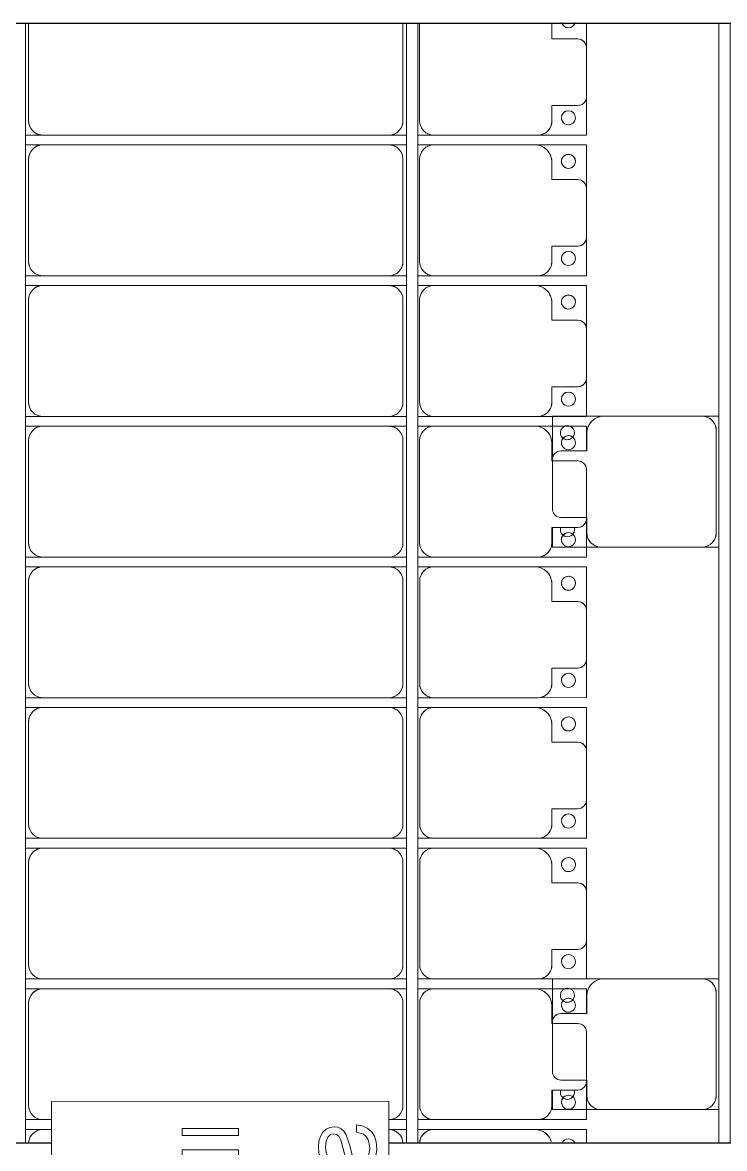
# Model space of a CAD drawing. Header units: millimetres. Extents: x -248177 to 167033, y 156986 to 268923.
# Drawn here: x -168828 to -166333, y 180380 to 184383 of the extents above; entities that cross this region are included whole.
import ezdxf

# ---------------------------------------------------------------- set-up
doc = ezdxf.new("R2010")
doc.units = ezdxf.units.MM
for name, color, linetype, lineweight in [('A-DETL-MBND', 5, 'Continuous', 9), ('A-GENM', 13, 'Continuous', 9), ('S-BEAM', 12, 'Continuous', 9)]:
    doc.layers.add(name, color=color, linetype=linetype, lineweight=lineweight)

# ---------------------------------------------------------------- blocks, each defined once
blk = doc.blocks.new('Dải phao đi lại kèm đỡ invester - DẢI PHAO ĐI LẠI-18009-BỐ TRÍ KHUNG KẾT CẤU BÈ PIN 02')
at = {"layer": 'A-DETL-MBND', "color": 8}
for p, q in [((49826.3, 1312.2), (49911.8, 1312.2)), ((49911.8, 1312.2), (49826.3, 1312.2)), ((49881.8, 1282.2), (49881.8, 1189.7)), ((50088.2, 1312.2), (49911.8, 1312.2)), ((50088.2, 1312.2), (50223.4, 1312.2)), ((50223.4, 1312.2), (50088.2, 1312.2)), ((50118.2, 1189.7), (50118.2, 1282.2)), ((50223.4, 1312.2), (50223.4, 1139.7)), ((50223.4, 1139.7), (50223.4, 1312.2)), ((50258.4, 1312.2), (50411.8, 1312.2)), ((50258.4, 1129.7), (50258.4, 1312.2)), ((50258.4, 1312.2), (50258.4, 1129.7)), ((50411.8, 1312.2), (50258.4, 1312.2)), ((50381.8, 1282.2), (50381.8, 1189.7)), ((50588.2, 1312.2), (50411.8, 1312.2)), ((50588.2, 1312.2), (50723.4, 1312.2)), ((50723.4, 1312.2), (50588.2, 1312.2)), ((50618.2, 1189.7), (50618.2, 1282.2)), ((50723.4, 1312.2), (50723.4, 1139.7)), ((50723.4, 1139.7), (50723.4, 1312.2)), ((50758.4, 1312.2), (50911.8, 1312.2)), ((50758.4, 1129.7), (50758.4, 1312.2)), ((50758.4, 1312.2), (50758.4, 1129.7)), ((50911.8, 1312.2), (50758.4, 1312.2)), ((50881.8, 1282.2), (50881.8, 1189.7)), ((51088.2, 1312.2), (50911.8, 1312.2)), ((51088.2, 1312.2), (51223.4, 1312.2)), ((51223.4, 1312.2), (51088.2, 1312.2)), ((51118.2, 1189.7), (51118.2, 1282.2)), ((51223.4, 1312.2), (51223.4, 1139.7)), ((51223.4, 1225), (51223.4, 1312.2)), ((51258.4, 1312.2), (51346.8, 1312.2)), ((51258.4, 1129.7), (51258.4, 1312.2)), ((51258.4, 1303), (51258.4, 1270.2)), ((51381.8, 1282.2), (51381.8, 1189.7)), ((51588.2, 1312.2), (51411.8, 1312.2)), ((51588.2, 1312.2), (51723.4, 1312.2)), ((51618.2, 1189.7), (51618.2, 1282.2)), ((51723.4, 1312.2), (51686.7, 1312.2)), ((51723.4, 1312.2), (51723.4, 1139.7)), ((51723.4, 1139.7), (51723.4, 1312.2)), ((51758.4, 1312.2), (51911.8, 1312.2)), ((51758.4, 1129.7), (51758.4, 1312.2)), ((51758.4, 1312.2), (51758.4, 1129.7)), ((51911.8, 1312.2), (51767.1, 1312.2)), ((51881.8, 1282.2), (51881.8, 1189.7)), ((52088.2, 1312.2), (51911.8, 1312.2)), ((52088.2, 1312.2), (52223.4, 1312.2)), ((52223.4, 1312.2), (52088.2, 1312.2)), ((52118.2, 1189.7), (52118.2, 1282.2)), ((52223.4, 1312.2), (52223.4, 1139.7)), ((52223.4, 1139.7), (52223.4, 1312.2)), ((52258.4, 1312.2), (52411.8, 1312.2)), ((52258.4, 1129.7), (52258.4, 1312.2)), ((52258.4, 1312.2), (52258.4, 1129.7)), ((52411.8, 1312.2), (52258.4, 1312.2)), ((52381.8, 1282.2), (52381.8, 1189.7)), ((52588.2, 1312.2), (52411.8, 1312.2)), ((52588.2, 1312.2), (52723.4, 1312.2)), ((52723.4, 1312.2), (52588.2, 1312.2)), ((52618.2, 1189.7), (52618.2, 1282.2)), ((52723.4, 1312.2), (52723.4, 1139.7)), ((52723.4, 1139.7), (52723.4, 1312.2)), ((52758.4, 1312.2), (52911.8, 1312.2)), ((52758.4, 1129.7), (52758.4, 1312.2)), ((52758.4, 1312.2), (52758.4, 1129.7)), ((52911.8, 1312.2), (52758.4, 1312.2)), ((52881.8, 1282.2), (52881.8, 1189.7)), ((53088.2, 1312.2), (52911.8, 1312.2)), ((53088.2, 1312.2), (53223.4, 1312.2)), ((53223.4, 1312.2), (53088.2, 1312.2)), ((53118.2, 1189.7), (53118.2, 1282.2)), ((53223.4, 1312.2), (53223.4, 1139.7)), ((53223.4, 1225), (53223.4, 1312.2)), ((53258.4, 1312.2), (53346.8, 1312.2)), ((53258.4, 1129.7), (53258.4, 1312.2)), ((53258.4, 1303), (53258.4, 1270.2)), ((53381.8, 1282.2), (53381.8, 1189.7)), ((53588.2, 1312.2), (53411.8, 1312.2)), ((53588.2, 1312.2), (53723.4, 1312.2)), ((53618.2, 1189.7), (53618.2, 1282.2)), ((53723.4, 1312.2), (53686.7, 1312.2)), ((53723.4, 1312.2), (53723.4, 1139.7)), ((53723.4, 1139.7), (53723.4, 1312.2)), ((53758.4, 1312.2), (53806.3, 1312.2)), ((53758.4, 1129.7), (53758.4, 1312.2)), ((53758.4, 1312.2), (53758.4, 1129.7)), ((53806.3, 1312.2), (53758.4, 1312.2)), ((51258.4, 1261.4), (51258.4, 1208.6)), ((53258.4, 1261.3), (53258.4, 1208.6)), ((49881.8, 1189.7), (49826.3, 1189.7)), ((50173.4, 1189.7), (50118.2, 1189.7)), ((50381.8, 1189.7), (50318.4, 1189.7)), ((50673.4, 1189.7), (50618.2, 1189.7)), ((50881.8, 1189.7), (50818.4, 1189.7)), ((51173.4, 1189.7), (51118.2, 1189.7)), ((51223.4, 1139.7), (51223.4, 1192.1)), ((51258.4, 1193.7), (51258.4, 1129.7)), ((51381.8, 1189.7), (51318.4, 1189.7)), ((51673.4, 1189.7), (51618.2, 1189.7)), ((51881.8, 1189.7), (51818.4, 1189.7)), ((52173.4, 1189.7), (52118.2, 1189.7)), ((52381.8, 1189.7), (52318.4, 1189.7)), ((52673.4, 1189.7), (52618.2, 1189.7)), ((52881.8, 1189.7), (52818.4, 1189.7)), ((53173.4, 1189.7), (53118.2, 1189.7)), ((53223.4, 1139.7), (53223.4, 1192.1)), ((53258.4, 1193.7), (53258.4, 1129.7)), ((53381.8, 1189.7), (53318.4, 1189.7)), ((53673.4, 1189.7), (53618.2, 1189.7)), ((50223.4, 769.7), (50223.4, 1139.7)), ((50258.4, 1129.7), (50258.4, 769.7)), ((50723.4, 769.7), (50723.4, 1139.7)), ((50758.4, 1129.7), (50758.4, 769.7)), ((51223.4, 769.7), (51223.4, 1139.7)), ((51258.4, 1129.7), (51258.4, 769.7)), ((51723.4, 769.7), (51723.4, 1139.7)), ((51758.4, 1129.7), (51758.4, 769.7)), ((52223.4, 769.7), (52223.4, 1139.7)), ((52258.4, 1129.7), (52258.4, 769.7)), ((52723.4, 769.7), (52723.4, 1139.7)), ((52758.4, 1129.7), (52758.4, 769.7)), ((53223.4, 769.7), (53223.4, 1139.7)), ((53258.4, 1129.7), (53258.4, 769.7)), ((53723.4, 769.7), (53723.4, 1139.7)), ((53758.4, 1129.7), (53758.4, 769.7)), ((50223.4, 769.7), (50223.4, 713.2)), ((50223.4, 769.7), (50223.4, 713.2)), ((50258.4, 713.2), (50258.4, 769.7)), ((50258.4, 713.2), (50258.4, 769.7)), ((50723.4, 769.7), (50723.4, 713.2)), ((50723.4, 769.7), (50723.4, 713.2)), ((50758.4, 713.2), (50758.4, 769.7)), ((50758.4, 713.2), (50758.4, 769.7)), ((51223.4, 769.7), (51223.4, 713.2)), ((51223.4, 769.7), (51223.4, 713.2)), ((51258.4, 713.2), (51258.4, 769.7)), ((51258.4, 713.2), (51258.4, 769.7)), ((51723.4, 769.7), (51723.4, 713.2)), ((51723.4, 769.7), (51723.4, 713.2)), ((51758.4, 713.2), (51758.4, 769.7)), ((51758.4, 713.2), (51758.4, 769.7)), ((52223.4, 769.7), (52223.4, 713.2)), ((52223.4, 769.7), (52223.4, 713.2)), ((52258.4, 713.2), (52258.4, 769.7)), ((52258.4, 713.2), (52258.4, 769.7)), ((52723.4, 769.7), (52723.4, 713.2)), ((52723.4, 769.7), (52723.4, 713.2)), ((52758.4, 713.2), (52758.4, 769.7)), ((52758.4, 713.2), (52758.4, 769.7)), ((53223.4, 769.7), (53223.4, 713.2)), ((53223.4, 769.7), (53223.4, 713.2)), ((53258.4, 713.2), (53258.4, 769.7)), ((53258.4, 713.2), (53258.4, 769.7)), ((53723.4, 769.7), (53723.4, 713.2)), ((53723.4, 769.7), (53723.4, 713.2)), ((53758.4, 713.2), (53758.4, 769.7)), ((53758.4, 713.2), (53758.4, 769.7)), ((49826.3, 719.7), (50173.4, 719.7)), ((50308.4, 719.7), (50673.4, 719.7)), ((50808.4, 719.7), (51173.4, 719.7)), ((51308.4, 719.7), (51673.4, 719.7)), ((51808.4, 719.7), (52173.4, 719.7)), ((52308.4, 719.7), (52673.4, 719.7)), ((52808.4, 719.7), (53173.4, 719.7)), ((53308.4, 719.7), (53673.4, 719.7)), ((50173.4, 660.3), (49826.3, 660.3)), ((50223.4, 673.2), (50223.4, 610.3)), ((50223.4, 673.2), (50223.4, 610.3)), ((50258.4, 610.3), (50258.4, 673.2)), ((50258.4, 610.3), (50258.4, 673.2)), ((50673.4, 660.3), (50308.4, 660.3)), ((50723.4, 673.2), (50723.4, 610.3)), ((50723.4, 673.2), (50723.4, 610.3)), ((50758.4, 610.3), (50758.4, 673.2)), ((50758.4, 610.3), (50758.4, 673.2)), ((51173.4, 660.3), (50808.4, 660.3)), ((51223.4, 673.2), (51223.4, 610.3)), ((51223.4, 673.2), (51223.4, 610.3)), ((51258.4, 610.3), (51258.4, 673.2)), ((51258.4, 610.3), (51258.4, 673.2)), ((51673.4, 660.3), (51308.4, 660.3)), ((51723.4, 673.2), (51723.4, 610.3)), ((51723.4, 673.2), (51723.4, 610.3)), ((51758.4, 610.3), (51758.4, 673.2)), ((51758.4, 610.3), (51758.4, 673.2)), ((52173.4, 660.3), (51808.4, 660.3)), ((52223.4, 673.2), (52223.4, 610.3)), ((52223.4, 673.2), (52223.4, 610.3)), ((52258.4, 610.3), (52258.4, 673.2)), ((52258.4, 610.3), (52258.4, 673.2)), ((52673.4, 660.3), (52308.4, 660.3)), ((52723.4, 673.2), (52723.4, 610.3)), ((52723.4, 673.2), (52723.4, 610.3)), ((52758.4, 610.3), (52758.4, 673.2)), ((52758.4, 610.3), (52758.4, 673.2)), ((53173.4, 660.3), (52808.4, 660.3)), ((53223.4, 673.2), (53223.4, 610.3)), ((53223.4, 673.2), (53223.4, 610.3)), ((53258.4, 610.3), (53258.4, 673.2)), ((53258.4, 610.3), (53258.4, 673.2)), ((53673.4, 660.3), (53308.4, 660.3)), ((53723.4, 673.2), (53723.4, 610.3)), ((53723.4, 673.2), (53723.4, 610.3)), ((53758.4, 610.3), (53758.4, 673.2)), ((53758.4, 610.3), (53758.4, 673.2)), ((50223.4, -620.3), (50223.4, 610.3)), ((50258.4, 610.3), (50258.4, -620.3)), ((50723.4, -620.3), (50723.4, 610.3)), ((50758.4, 610.3), (50758.4, -620.3)), ((51223.4, -620.3), (51223.4, 610.3)), ((51258.4, 610.3), (51258.4, -620.3)), ((51723.4, -620.3), (51723.4, 610.3)), ((51758.4, 610.3), (51758.4, -620.3)), ((52223.4, -620.3), (52223.4, 610.3)), ((52258.4, 610.3), (52258.4, -620.3)), ((52723.4, -620.3), (52723.4, 610.3)), ((52758.4, 610.3), (52758.4, -620.3)), ((53223.4, -620.3), (53223.4, 610.3)), ((53258.4, 610.3), (53258.4, -620.3)), ((53723.4, -620.3), (53723.4, -589.7)), ((53758.4, -589.7), (53758.4, -620.3)), ((50223.4, -620.3), (50223.4, -681.8)), ((50223.4, -620.3), (50223.4, -681.8)), ((50258.4, -681.8), (50258.4, -620.3)), ((50258.4, -681.8), (50258.4, -620.3)), ((50723.4, -620.3), (50723.4, -681.8)), ((50723.4, -620.3), (50723.4, -681.8)), ((50758.4, -681.8), (50758.4, -620.3)), ((50758.4, -681.8), (50758.4, -620.3)), ((51223.4, -620.3), (51223.4, -681.8)), ((51223.4, -620.3), (51223.4, -681.8)), ((51258.4, -681.8), (51258.4, -620.3)), ((51258.4, -681.8), (51258.4, -620.3)), ((51723.4, -620.3), (51723.4, -681.8)), ((51723.4, -620.3), (51723.4, -681.8)), ((51758.4, -681.8), (51758.4, -620.3)), ((51758.4, -681.8), (51758.4, -620.3)), ((52223.4, -620.3), (52223.4, -681.8)), ((52223.4, -620.3), (52223.4, -681.8)), ((52258.4, -681.8), (52258.4, -620.3)), ((52258.4, -681.8), (52258.4, -620.3)), ((52723.4, -620.3), (52723.4, -681.8)), ((52723.4, -620.3), (52723.4, -681.8)), ((52758.4, -681.8), (52758.4, -620.3)), ((52758.4, -681.8), (52758.4, -620.3)), ((53223.4, -620.3), (53223.4, -681.8)), ((53223.4, -620.3), (53223.4, -681.8)), ((53258.4, -681.8), (53258.4, -620.3)), ((53258.4, -681.8), (53258.4, -620.3)), ((53723.4, -620.3), (53723.4, -681.8)), ((53723.4, -620.3), (53723.4, -681.8)), ((53758.4, -681.8), (53758.4, -620.3)), ((53758.4, -681.8), (53758.4, -620.3)), ((49826.3, -670.3), (50173.4, -670.3)), ((50308.4, -670.3), (50673.4, -670.3)), ((50808.4, -670.3), (51173.4, -670.3)), ((51308.4, -670.3), (51673.4, -670.3)), ((51808.4, -670.3), (52173.4, -670.3)), ((52308.4, -670.3), (52673.4, -670.3)), ((52808.4, -670.3), (53173.4, -670.3)), ((53308.4, -670.3), (53673.4, -670.3))]:
    blk.add_line(p, q, dxfattribs=at)
for centre, radius, start, end in [((49911.8, 1282.2), 30, 90, 180), ((49911.8, 1282.2), 30, 105, 165), ((49911.8, 1282.2), 30, 135, 165), ((49911.8, 1282.2), 30, 135, 165), ((50088.2, 1282.2), 30, 0, 90), ((50088.2, 1282.2), 30, 60, 75), ((50088.2, 1282.2), 30, 15, 75), ((50088.2, 1282.2), 30, 60, 75), ((50088.2, 1282.2), 30, 15, 30), ((50088.2, 1282.2), 30, 15, 30), ((50411.8, 1282.2), 30, 90, 180), ((50411.8, 1282.2), 30, 105, 165), ((50411.8, 1282.2), 30, 135, 165), ((50411.8, 1282.2), 30, 135, 165), ((50588.2, 1282.2), 30, 360, 90), ((50588.2, 1282.2), 30, 60, 75), ((50588.2, 1282.2), 30, 15, 75), ((50588.2, 1282.2), 30, 60, 75), ((50588.2, 1282.2), 30, 15, 30), ((50588.2, 1282.2), 30, 15, 30), ((50911.8, 1282.2), 30, 90, 180), ((50911.8, 1282.2), 30, 105, 165), ((50911.8, 1282.2), 30, 135, 165), ((50911.8, 1282.2), 30, 135, 165), ((51088.2, 1282.2), 30, 360, 90), ((51088.2, 1282.2), 30, 60, 75), ((51088.2, 1282.2), 30, 15, 75), ((51088.2, 1282.2), 30, 60, 75), ((51088.2, 1282.2), 30, 15, 30), ((51088.2, 1282.2), 30, 15, 30), ((51411.8, 1282.2), 30, 90, 180), ((51588.2, 1282.2), 30, 360, 90), ((51588.2, 1282.2), 30, 15, 75), ((51911.8, 1282.2), 30, 90, 180), ((51911.8, 1282.2), 30, 105, 165), ((51911.8, 1282.2), 30, 135, 165), ((51911.8, 1282.2), 30, 135, 165), ((52088.2, 1282.2), 30, 360, 90), ((52088.2, 1282.2), 30, 60, 75), ((52088.2, 1282.2), 30, 15, 75), ((52088.2, 1282.2), 30, 60, 75), ((52088.2, 1282.2), 30, 15, 30), ((52088.2, 1282.2), 30, 15, 30), ((52411.8, 1282.2), 30, 90, 180), ((52411.8, 1282.2), 30, 105, 165), ((52411.8, 1282.2), 30, 135, 165), ((52411.8, 1282.2), 30, 135, 165), ((52588.2, 1282.2), 30, 360, 90), ((52588.2, 1282.2), 30, 60, 75), ((52588.2, 1282.2), 30, 15, 75), ((52588.2, 1282.2), 30, 60, 75), ((52588.2, 1282.2), 30, 15, 30), ((52588.2, 1282.2), 30, 15, 30), ((52911.8, 1282.2), 30, 90, 180), ((52911.8, 1282.2), 30, 105, 165), ((52911.8, 1282.2), 30, 135, 165), ((52911.8, 1282.2), 30, 135, 165), ((53088.2, 1282.2), 30, 0, 90), ((53088.2, 1282.2), 30, 60, 75), ((53088.2, 1282.2), 30, 15, 75), ((53088.2, 1282.2), 30, 60, 75), ((53088.2, 1282.2), 30, 15, 30), ((53088.2, 1282.2), 30, 15, 30), ((53411.8, 1282.2), 30, 90, 180), ((53588.2, 1282.2), 30, 0, 90), ((53588.2, 1282.2), 30, 15, 75), ((49816.8, 1248.6), 25, 285, 75), ((49816.8, 1248.6), 25, 300, 75), ((50161.8, 1248.6), 25, 90, 270), ((50161.8, 1248.6), 25, 90, 180), ((50161.8, 1248.6), 25, 195, 255), ((50161.8, 1248.6), 25, 270, 90), ((50161.8, 1248.6), 25, 270, 90), ((50316.8, 1248.6), 25, 90, 270), ((50316.8, 1248.6), 25, 90, 255), ((50316.8, 1248.6), 25, 270, 90), ((50316.8, 1248.6), 25, 300, 90), ((50661.8, 1248.6), 25, 90, 270), ((50661.8, 1248.6), 25, 90, 180), ((50661.8, 1248.6), 25, 195, 255), ((50661.8, 1248.6), 25, 270, 90), ((50661.8, 1248.6), 25, 270, 90), ((50816.8, 1248.6), 25, 90, 270), ((50816.8, 1248.6), 25, 90, 255), ((50816.8, 1248.6), 25, 270, 90), ((50816.8, 1248.6), 25, 300, 90), ((51161.8, 1248.6), 25, 90, 270), ((51161.8, 1248.6), 25, 90, 180), ((51161.8, 1248.6), 25, 195, 255), ((51161.8, 1248.6), 25, 270, 90), ((51161.8, 1248.6), 25, 270, 90), ((51316.8, 1248.6), 25, 90, 270), ((51316.8, 1248.6), 25, 149.2806, 255), ((51316.8, 1248.6), 25, 270, 90), ((51661.8, 1248.6), 25, 90, 270), ((51661.8, 1248.6), 25, 135, 180), ((51661.8, 1248.6), 25, 195, 255), ((51661.8, 1248.6), 25, 270, 90), ((51816.8, 1248.6), 25, 90, 270), ((51816.8, 1248.6), 25, 90, 255), ((51816.8, 1248.6), 25, 270, 90), ((51816.8, 1248.6), 25, 300, 90), ((52161.8, 1248.6), 25, 90, 270), ((52161.8, 1248.6), 25, 90, 180), ((52161.8, 1248.6), 25, 195, 255), ((52161.8, 1248.6), 25, 270, 90), ((52161.8, 1248.6), 25, 270, 90), ((52316.8, 1248.6), 25, 90, 270), ((52316.8, 1248.6), 25, 90, 255), ((52316.8, 1248.6), 25, 270, 90), ((52316.8, 1248.6), 25, 300, 90), ((52661.8, 1248.6), 25, 90, 270), ((52661.8, 1248.6), 25, 90, 180), ((52661.8, 1248.6), 25, 195, 255), ((52661.8, 1248.6), 25, 270, 90), ((52661.8, 1248.6), 25, 270, 90), ((52816.8, 1248.6), 25, 90, 270), ((52816.8, 1248.6), 25, 90, 255), ((52816.8, 1248.6), 25, 270, 90), ((52816.8, 1248.6), 25, 300, 90), ((53161.8, 1248.6), 25, 90, 270), ((53161.8, 1248.6), 25, 90, 180), ((53161.8, 1248.6), 25, 195, 255), ((53161.8, 1248.6), 25, 270, 90), ((53161.8, 1248.6), 25, 270, 90), ((53316.8, 1248.6), 25, 90, 270), ((53316.8, 1248.6), 25, 149.3574, 255), ((53316.8, 1248.6), 25, 270, 90), ((53661.8, 1248.6), 25, 90, 270), ((53661.8, 1248.6), 25, 135, 180), ((53661.8, 1248.6), 25, 195, 255), ((53661.8, 1248.6), 25, 270, 90), ((53816.8, 1248.6), 25, 120, 240), ((53816.8, 1248.6), 25, 120, 240), ((50316.8, 1248.6), 25, 270, 285), ((50816.8, 1248.6), 25, 270, 285), ((51316.8, 1248.6), 25, 270, 285), ((51316.8, 1248.6), 25, 300, 315), ((51661.8, 1248.6), 25, 270, 285), ((51816.8, 1248.6), 25, 270, 285), ((52316.8, 1248.6), 25, 270, 285), ((52816.8, 1248.6), 25, 270, 285), ((53316.8, 1248.6), 25, 270, 285), ((53316.8, 1248.6), 25, 300, 315), ((53661.8, 1248.6), 25, 270, 285), ((50173.4, 1139.7), 50, 0, 90), ((50173.4, 1139.7), 50, 15, 90), ((50318.4, 1129.7), 60, 90, 180), ((50318.4, 1129.7), 60, 90, 150), ((50673.4, 1139.7), 50, 0, 90), ((50673.4, 1139.7), 50, 15, 90), ((50818.4, 1129.7), 60, 90, 180), ((50818.4, 1129.7), 60, 90, 150), ((51173.4, 1139.7), 50, 360, 90), ((51173.4, 1139.7), 50, 15, 90), ((51318.4, 1129.7), 60, 90, 180), ((51318.4, 1129.7), 60, 90, 150), ((51673.4, 1139.7), 50, 0, 90), ((51673.4, 1139.7), 50, 15, 90), ((51818.4, 1129.7), 60, 90, 180), ((51818.4, 1129.7), 60, 90, 148.9812), ((52173.4, 1139.7), 50, 0, 90), ((52173.4, 1139.7), 50, 15, 90), ((52318.4, 1129.7), 60, 90, 180), ((52318.4, 1129.7), 60, 90, 150), ((52673.4, 1139.7), 50, 0, 90), ((52673.4, 1139.7), 50, 15, 90), ((52818.4, 1129.7), 60, 90, 180), ((52818.4, 1129.7), 60, 90, 150), ((53173.4, 1139.7), 50, 0, 90), ((53173.4, 1139.7), 50, 15, 90), ((53318.4, 1129.7), 60, 90, 180), ((53318.4, 1129.7), 60, 90, 150), ((53673.4, 1139.7), 50, 0, 90), ((53673.4, 1139.7), 50, 15, 90), ((53818.4, 1129.7), 60, 105, 180), ((53818.4, 1129.7), 60, 105, 150), ((50173.4, 769.7), 50, 270, 360), ((50308.4, 769.7), 50, 180, 270), ((50673.4, 769.7), 50, 270, 360), ((50808.4, 769.7), 50, 180, 270), ((51173.4, 769.7), 50, 270, 360), ((51308.4, 769.7), 50, 180, 270), ((51673.4, 769.7), 50, 270, 0), ((51808.4, 769.7), 50, 180, 270), ((52173.4, 769.7), 50, 270, 360), ((52308.4, 769.7), 50, 180, 270), ((52673.4, 769.7), 50, 270, 360), ((52808.4, 769.7), 50, 180, 270), ((53173.4, 769.7), 50, 270, 0), ((53308.4, 769.7), 50, 180, 270), ((53673.4, 769.7), 50, 270, 0), ((53808.4, 769.7), 50, 180, 267.5095), ((50173.4, 769.7), 50, 270, 345), ((50308.4, 769.7), 50, 195, 270), ((50673.4, 769.7), 50, 270, 345), ((50808.4, 769.7), 50, 195, 270), ((51173.4, 769.7), 50, 270, 345), ((51308.4, 769.7), 50, 195, 270), ((51673.4, 769.7), 50, 270, 345), ((51808.4, 769.7), 50, 195, 270), ((52173.4, 769.7), 50, 270, 345), ((52308.4, 769.7), 50, 195, 270), ((52673.4, 769.7), 50, 270, 345), ((52808.4, 769.7), 50, 195, 270), ((53173.4, 769.7), 50, 270, 345), ((53308.4, 769.7), 50, 195, 270), ((53673.4, 769.7), 50, 270, 345), ((53808.4, 769.7), 50, 195, 267.5095), ((50173.4, 610.3), 50, 360, 90), ((50173.4, 610.3), 50, 60, 90), ((50308.4, 610.3), 50, 90, 180), ((50308.4, 610.3), 50, 105, 120), ((50673.4, 610.3), 50, 360, 90), ((50673.4, 610.3), 50, 60, 90), ((50808.4, 610.3), 50, 90, 180), ((50808.4, 610.3), 50, 105, 120), ((51173.4, 610.3), 50, 360, 90), ((51173.4, 610.3), 50, 60, 90), ((51308.4, 610.3), 50, 90, 180), ((51308.4, 610.3), 50, 105, 120), ((51673.4, 610.3), 50, 0, 90), ((51673.4, 610.3), 50, 60, 90), ((51808.4, 610.3), 50, 90, 180), ((51808.4, 610.3), 50, 105, 120), ((52173.4, 610.3), 50, 360, 90), ((52173.4, 610.3), 50, 60, 90), ((52308.4, 610.3), 50, 90, 180), ((52308.4, 610.3), 50, 105, 120), ((52673.4, 610.3), 50, 360, 90), ((52673.4, 610.3), 50, 60, 90), ((52808.4, 610.3), 50, 90, 180), ((52808.4, 610.3), 50, 105, 120), ((53173.4, 610.3), 50, 0, 90), ((53173.4, 610.3), 50, 60, 90), ((53308.4, 610.3), 50, 90, 180), ((53308.4, 610.3), 50, 105, 120), ((53673.4, 610.3), 50, 360, 90), ((53673.4, 610.3), 50, 60, 90), ((53808.4, 610.3), 50, 92.4905, 180), ((53808.4, 610.3), 50, 105, 120), ((50173.4, 610.3), 50, 15, 30), ((50308.4, 610.3), 50, 150, 180), ((50673.4, 610.3), 50, 15, 30), ((50808.4, 610.3), 50, 150, 180), ((51173.4, 610.3), 50, 15, 30), ((51308.4, 610.3), 50, 150, 180), ((51673.4, 610.3), 50, 15, 30), ((51808.4, 610.3), 50, 146.2613, 180), ((52173.4, 610.3), 50, 15, 30), ((52308.4, 610.3), 50, 150, 180), ((52673.4, 610.3), 50, 15, 30), ((52808.4, 610.3), 50, 150, 180), ((53173.4, 610.3), 50, 15, 30), ((53308.4, 610.3), 50, 150, 180), ((53673.4, 610.3), 50, 15, 30), ((53808.4, 610.3), 50, 150, 180), ((50173.4, -620.3), 50, 270, 360), ((50173.4, -620.3), 50, 330, 360), ((50308.4, -620.3), 50, 180, 270), ((50308.4, -620.3), 50, 195, 225), ((50673.4, -620.3), 50, 270, 0), ((50673.4, -620.3), 50, 330, 0), ((50808.4, -620.3), 50, 180, 270), ((50808.4, -620.3), 50, 195, 225), ((51173.4, -620.3), 50, 270, 0), ((51173.4, -620.3), 50, 330, 0), ((51308.4, -620.3), 50, 180, 270), ((51308.4, -620.3), 50, 195, 225), ((51673.4, -620.3), 50, 270, 0), ((51673.4, -620.3), 50, 330, 0), ((51808.4, -620.3), 50, 180, 270), ((51808.4, -620.3), 50, 195, 225), ((52173.4, -620.3), 50, 270, 0), ((52173.4, -620.3), 50, 330, 0), ((52308.4, -620.3), 50, 180, 270), ((52308.4, -620.3), 50, 195, 225), ((52673.4, -620.3), 50, 270, 0), ((52673.4, -620.3), 50, 330, 0), ((52808.4, -620.3), 50, 180, 270), ((52808.4, -620.3), 50, 195, 225), ((53173.4, -620.3), 50, 270, 0), ((53173.4, -620.3), 50, 330, 0), ((53308.4, -620.3), 50, 180, 270), ((53308.4, -620.3), 50, 195, 225), ((53673.4, -620.3), 50, 270, 0), ((53673.4, -620.3), 50, 330, 0), ((53808.4, -620.3), 50, 180, 267.5095), ((53808.4, -620.3), 50, 195, 225), ((50173.4, -620.3), 50, 270, 300), ((50308.4, -620.3), 50, 240, 270), ((50673.4, -620.3), 50, 270, 300), ((50808.4, -620.3), 50, 240, 270), ((51173.4, -620.3), 50, 270, 300), ((51308.4, -620.3), 50, 240, 270), ((51673.4, -620.3), 50, 270, 300), ((51808.4, -620.3), 50, 240, 270), ((52173.4, -620.3), 50, 270, 300), ((52308.4, -620.3), 50, 240, 270), ((52673.4, -620.3), 50, 270, 300), ((52808.4, -620.3), 50, 240, 270), ((53173.4, -620.3), 50, 270, 300), ((53308.4, -620.3), 50, 240, 270), ((53673.4, -620.3), 50, 270, 300), ((53808.4, -620.3), 50, 240, 267.5095)]:
    blk.add_arc(centre, radius, start, end, dxfattribs=at)
blk = doc.blocks.new('Dầm C52 - Dầm C52-24593-BỐ TRÍ KHUNG KẾT CẤU BÈ PIN 02')
at = {"layer": 'S-BEAM', "color": 1}
for p, q in [((-32198.2, 20), (-28218.2, 20)), ((-28218.2, -20), (-32198.2, -20))]:
    blk.add_line(p, q, dxfattribs=at)
blk = doc.blocks.new('Dầm C52 - Hộp 40x60-25285-BỐ TRÍ KHUNG KẾT CẤU BÈ PIN 02')
at = {"layer": 'S-BEAM', "color": 3, "lineweight": 25}
blk.add_line((92417.5, -20), (-92417.5, -20), dxfattribs=at)
blk = doc.blocks.new('Invester - SG -510HX-16522-BỐ TRÍ KHUNG KẾT CẤU BÈ PIN 02')
at = {"layer": 'A-GENM', "color": 7}
for p, q in [((800, 600), (-800, 600)), ((-800, 600), (-800, -600)), ((800, -600), (800, 600)), ((-705.1, 523), (-712.9, 504.9)), ((-692.8, 537.8), (-705.1, 523)), ((-676.7, 548.4), (-692.8, 537.8)), ((-656.4, 554.7), (-676.7, 548.4)), ((-674.6, 518.7), (-662.9, 525.7)), ((-662.9, 525.7), (-674.6, 518.7)), ((-662.9, 525.7), (-648.7, 530.2)), ((-648.7, 530.2), (-662.9, 525.7)), ((-631.8, 556.8), (-656.4, 554.7)), ((-648.7, 530.2), (-632.8, 531.7)), ((-632.8, 531.7), (-648.7, 530.2)), ((-632.8, 531.7), (-606.6, 527.1)), ((-611.8, 554.9), (-631.8, 556.8)), ((-593.8, 549), (-611.8, 554.9)), ((-606.6, 527.1), (-589.6, 514.5)), ((-578.9, 539.6), (-593.8, 549)), ((-567.9, 527.1), (-578.9, 539.6)), ((-578.9, 539.6), (-567.9, 527.1)), ((-561.2, 512.5), (-567.9, 527.1)), ((-567.9, 527.1), (-561.2, 512.5)), ((-503.2, 528.8), (-518.4, 507.6)), ((-482, 544.2), (-503.2, 528.8)), ((-484.6, 512.3), (-468.7, 523.2)), ((-456.5, 553.7), (-482, 544.2)), ((-468.7, 523.2), (-450.1, 529.6)), ((-428.4, 556.8), (-456.5, 553.7)), ((-450.1, 529.6), (-430.4, 531.7)), ((-430.4, 531.7), (-413, 530.1)), ((-406.8, 554.9), (-428.4, 556.8)), ((-413, 530.1), (-396, 525.3)), ((-385.8, 548.9), (-406.8, 554.9)), ((-396, 525.3), (-370.6, 511.5)), ((-365.3, 539), (-385.8, 548.9)), ((-345.5, 525.2), (-365.3, 539)), ((-345.5, 450.1), (-345.5, 525.2)), ((-135.3, 523.4), (-141.4, 500.3)), ((-121.8, 541.4), (-135.3, 523.4)), ((-102.2, 553), (-121.8, 541.4)), ((-111.7, 512.3), (-103.7, 523.1)), ((-103.7, 523.1), (-111.7, 512.3)), ((-103.7, 523.1), (-92.2, 529.6)), ((-92.2, 529.6), (-103.7, 523.1)), ((-77.5, 556.8), (-102.2, 553)), ((-92.2, 529.6), (-77.4, 531.7)), ((-77.4, 531.7), (-92.2, 529.6)), ((-61.9, 555.3), (-77.5, 556.8)), ((-77.5, 556.8), (-61.9, 555.3)), ((-77.4, 531.7), (-59.4, 528.7)), ((-47.9, 550.8), (-61.9, 555.3)), ((-61.9, 555.3), (-47.9, 550.8)), ((-59.4, 528.7), (-45.9, 519.7)), ((-45.9, 519.7), (-59.4, 528.7)), ((-35.8, 543.3), (-47.9, 550.8)), ((-47.9, 550.8), (-35.8, 543.3)), ((-25.3, 532.8), (-35.8, 543.3)), ((-35.8, 543.3), (-25.3, 532.8)), ((-13.5, 511.3), (-25.3, 532.8)), ((106.6, 553.7), (81.5, 553.7)), ((81.5, 553.7), (81.5, 397.1)), ((106.6, 352.8), (106.6, 553.7)), ((177.5, 522.6), (171.2, 503.7)), ((186.2, 537.7), (177.5, 522.6)), ((177.5, 522.6), (186.2, 537.7)), ((206.1, 552.1), (186.2, 537.7)), ((203.1, 517.2), (216.3, 528.1)), ((232.1, 556.8), (206.1, 552.1)), ((216.3, 528.1), (232.1, 531.7)), ((232.1, 531.7), (216.3, 528.1)), ((252.4, 554.1), (232.1, 556.8)), ((232.1, 531.7), (248, 528.1)), ((248, 528.1), (232.1, 531.7)), ((248, 528.1), (261.2, 517.1)), ((268.9, 545.8), (252.4, 554.1)), ((281.6, 532), (268.9, 545.8)), ((290.8, 512.4), (281.6, 532)), ((329.5, 553.7), (329.5, 352.8)), ((354.6, 553.7), (329.5, 553.7)), ((354.6, 459.5), (354.6, 553.7)), ((486.4, 553.7), (461.3, 553.7)), ((461.3, 553.7), (461.3, 459.5)), ((486.4, 352.8), (486.4, 553.7)), ((508.4, 553.7), (585.8, 444.2)), ((539, 553.7), (508.4, 553.7)), ((589.4, 482.4), (539, 553.7)), ((663.5, 553.7), (611.8, 481)), ((616.2, 444.6), (693.6, 553.7)), ((693.6, 553.7), (663.5, 553.7)), ((-712.9, 504.9), (-715.9, 484.6)), ((-715.9, 484.6), (-690.8, 484.6)), ((-690.8, 484.6), (-682.7, 509.8)), ((-682.7, 509.8), (-674.6, 518.7)), ((-674.6, 518.7), (-682.7, 509.8)), ((-588.2, 482), (-594.6, 475.8)), ((-594.6, 475.8), (-588.2, 482)), ((-589.6, 514.5), (-584.1, 497.7)), ((-584.1, 497.7), (-588.2, 482)), ((-588.2, 482), (-584.1, 497.7)), ((-566.8, 468.6), (-560.9, 481.9)), ((-560.9, 481.9), (-566.8, 468.6)), ((-558.9, 497), (-561.2, 512.5)), ((-561.2, 512.5), (-558.9, 497)), ((-560.9, 481.9), (-558.9, 497)), ((-558.9, 497), (-560.9, 481.9)), ((-527.6, 482.3), (-530.7, 454.2)), ((-518.4, 507.6), (-527.6, 482.3)), ((-503.2, 477.2), (-496.1, 497)), ((-496.1, 497), (-484.6, 512.3)), ((-370.6, 511.5), (-370.6, 475.2)), ((-241.9, 494.1), (-241.9, 468.9)), ((-163.4, 494.1), (-241.9, 494.1)), ((-163.4, 468.9), (-163.4, 494.1)), ((-141.4, 500.3), (-116.3, 497.2)), ((-116.3, 497.2), (-141.4, 500.3)), ((-116.3, 497.2), (-111.7, 512.3)), ((-111.7, 512.3), (-116.3, 497.2)), ((-45.9, 519.7), (-37.5, 505.7)), ((-37.5, 505.7), (-45.9, 519.7)), ((-37.5, 505.7), (-34.7, 487.7)), ((-34.7, 487.7), (-37.3, 470.8)), ((-37.3, 470.8), (-34.7, 487.7)), ((-14, 460.4), (-9.6, 486.2)), ((-9.6, 486.2), (-13.5, 511.3)), ((171.2, 503.7), (166.2, 454.9)), ((191.3, 454.8), (194.3, 494.3)), ((194.3, 494.3), (203.1, 517.2)), ((261.2, 517.1), (270, 494.3)), ((270, 494.3), (273, 454.8)), ((296.2, 486.8), (290.8, 512.4)), ((298.1, 454.9), (296.2, 486.8)), ((601.1, 465.9), (589.4, 482.4)), ((611.8, 481), (601.1, 465.9)), ((-681.2, 448.6), (-693.7, 440.2)), ((-693.7, 440.2), (-681.2, 448.6)), ((-641.9, 461), (-681.2, 448.6)), ((-605.3, 470.6), (-641.9, 461)), ((-635.5, 435.7), (-591.1, 448.3)), ((-594.6, 475.8), (-605.3, 470.6)), ((-605.3, 470.6), (-594.6, 475.8)), ((-591.1, 448.3), (-576.8, 457.4)), ((-576.8, 457.4), (-591.1, 448.3)), ((-576.8, 457.4), (-566.8, 468.6)), ((-566.8, 468.6), (-576.8, 457.4)), ((-530.7, 454.2), (-527.6, 425.9)), ((-505.6, 453.2), (-503.2, 477.2)), ((-503.6, 432.7), (-505.6, 453.2)), ((-427.1, 475.2), (-427.1, 450.1)), ((-370.6, 475.2), (-427.1, 475.2)), ((-427.1, 450.1), (-345.5, 450.1)), ((-241.9, 468.9), (-163.4, 468.9)), ((-113.2, 462.7), (-138.3, 459.5)), ((-138.3, 459.5), (-116.3, 355.9)), ((-99.1, 451.3), (-113.2, 462.7)), ((-113.2, 462.7), (-99.1, 451.3)), ((-77, 447), (-99.1, 451.3)), ((-58.4, 449.7), (-77, 447)), ((-45.2, 457.9), (-58.4, 449.7)), ((-58.4, 449.7), (-45.2, 457.9)), ((-37.3, 470.8), (-45.2, 457.9)), ((-45.2, 457.9), (-37.3, 470.8)), ((-27.1, 439.9), (-14, 460.4)), ((166.2, 454.9), (168.1, 422.7)), ((194.4, 415.8), (191.3, 454.8)), ((273, 454.8), (270.1, 416.2)), ((293.5, 407.7), (298.1, 454.9)), ((461.3, 459.5), (354.6, 459.5)), ((585.8, 444.2), (521, 352.8)), ((681.1, 352.8), (616.2, 444.6)), ((-707.9, 418.1), (-709.6, 405)), ((-709.6, 405), (-707.9, 418.1)), ((-709.6, 405), (-707.5, 390.3)), ((-707.5, 390.3), (-709.6, 405)), ((-702.6, 429.9), (-707.9, 418.1)), ((-707.9, 418.1), (-702.6, 429.9)), ((-693.7, 440.2), (-702.6, 429.9)), ((-702.6, 429.9), (-693.7, 440.2)), ((-684.5, 404.2), (-682.5, 413.9)), ((-682.5, 413.9), (-684.5, 404.2)), ((-681.7, 392.9), (-684.5, 404.2)), ((-684.5, 404.2), (-681.7, 392.9)), ((-682.5, 413.9), (-676.5, 421.7)), ((-676.5, 421.7), (-682.5, 413.9)), ((-676.5, 421.7), (-662.3, 428.6)), ((-662.3, 428.6), (-676.5, 421.7)), ((-662.3, 428.6), (-635.5, 435.7)), ((-587.2, 409.3), (-591.8, 394.3)), ((-591.8, 394.3), (-587.2, 409.3)), ((-562.1, 409.3), (-587.2, 409.3)), ((-587.2, 409.3), (-562.1, 409.3)), ((-564.9, 392.7), (-562.1, 409.3)), ((-562.1, 409.3), (-564.9, 392.7)), ((-527.6, 425.9), (-518.5, 399.6)), ((-497.7, 413.8), (-503.6, 432.7)), ((-484.8, 394.4), (-497.7, 413.8)), ((-371.5, 416.4), (-383, 393.2)), ((-348.4, 409.9), (-371.5, 416.4)), ((-354.8, 391.3), (-348.4, 409.9)), ((-96, 381), (-106.8, 436.4)), ((-106.8, 436.4), (-88.9, 425.5)), ((-88.9, 425.5), (-106.8, 436.4)), ((-88.9, 425.5), (-70.1, 421.9)), ((-70.1, 421.9), (-46.6, 426.4)), ((-46.6, 426.4), (-27.1, 439.9)), ((57.7, 414.1), (31.2, 426.8)), ((31.2, 426.8), (31.2, 403)), ((31.2, 403), (68, 379.5)), ((81.5, 397.1), (57.7, 414.1)), ((168.1, 422.7), (173.6, 397.1)), ((203.5, 391.3), (194.4, 415.8)), ((270.1, 416.2), (261.6, 393.2)), ((281.7, 377.9), (293.5, 407.7)), ((354.6, 352.8), (354.6, 434.4)), ((354.6, 434.4), (461.3, 434.4)), ((461.3, 434.4), (461.3, 352.8)), ((551, 352.8), (587.6, 404.3)), ((587.6, 404.3), (599.9, 424.4)), ((599.9, 424.4), (614.3, 403.9)), ((614.3, 403.9), (650.5, 352.8)), ((-707.5, 390.3), (-700.9, 376.6)), ((-700.9, 376.6), (-707.5, 390.3)), ((-700.9, 376.6), (-690.2, 364.9)), ((-690.2, 364.9), (-700.9, 376.6)), ((-690.2, 364.9), (-675.5, 356.5)), ((-675.5, 356.5), (-690.2, 364.9)), ((-673.2, 383.4), (-681.7, 392.9)), ((-681.7, 392.9), (-673.2, 383.4)), ((-658.6, 376.9), (-673.2, 383.4)), ((-673.2, 383.4), (-658.6, 376.9)), ((-637.3, 374.8), (-658.6, 376.9)), ((-616.4, 376.9), (-637.3, 374.8)), ((-601.4, 383.5), (-616.4, 376.9)), ((-616.4, 376.9), (-601.4, 383.5)), ((-591.8, 394.3), (-601.4, 383.5)), ((-601.4, 383.5), (-591.8, 394.3)), ((-598.5, 356.8), (-583.3, 365.7)), ((-583.3, 365.7), (-598.5, 356.8)), ((-583.3, 365.7), (-572, 377.9)), ((-572, 377.9), (-583.3, 365.7)), ((-572, 377.9), (-564.9, 392.7)), ((-564.9, 392.7), (-572, 377.9)), ((-518.5, 399.6), (-503.5, 377.5)), ((-503.5, 377.5), (-483.3, 362)), ((-462.9, 380.2), (-484.8, 394.4)), ((-483.3, 362), (-458.6, 352.7)), ((-430.8, 374.8), (-462.9, 380.2)), ((-402.5, 379.8), (-430.8, 374.8)), ((-383, 393.2), (-402.5, 379.8)), ((-391.1, 356.8), (-375.4, 365.3)), ((-375.4, 365.3), (-363.6, 376.7)), ((-363.6, 376.7), (-375.4, 365.3)), ((-363.6, 376.7), (-354.8, 391.3)), ((-354.8, 391.3), (-363.6, 376.7)), ((-19, 381), (-96, 381)), ((-19, 355.9), (-19, 381)), ((68, 379.5), (81.5, 365.9)), ((81.5, 365.9), (68, 379.5)), ((81.5, 365.9), (90.4, 352.8)), ((90.4, 352.8), (81.5, 365.9)), ((173.6, 397.1), (182.8, 377.5)), ((182.8, 377.5), (195.5, 363.7)), ((195.5, 363.7), (212, 355.5)), ((216.1, 381.3), (203.5, 391.3)), ((203.5, 391.3), (216.1, 381.3)), ((231.9, 377.9), (216.1, 381.3)), ((216.1, 381.3), (231.9, 377.9)), ((248.5, 381.7), (231.9, 377.9)), ((261.6, 393.2), (248.5, 381.7)), ((261.5, 359.3), (273.1, 367.2)), ((273.1, 367.2), (261.5, 359.3)), ((273.1, 367.2), (281.7, 377.9)), ((281.7, 377.9), (273.1, 367.2)), ((-675.5, 356.5), (-657.8, 351.4)), ((-657.8, 351.4), (-638.3, 349.7)), ((-638.3, 349.7), (-617.1, 351.4)), ((-617.1, 351.4), (-598.5, 356.8)), ((-458.6, 352.7), (-430.4, 349.7)), ((-430.4, 349.7), (-409.7, 351.4)), ((-409.7, 351.4), (-391.1, 356.8)), ((-116.3, 355.9), (-19, 355.9)), ((90.4, 352.8), (106.6, 352.8)), ((106.6, 352.8), (90.4, 352.8)), ((212, 355.5), (232.1, 352.8)), ((232.1, 352.8), (247.6, 354.4)), ((247.6, 354.4), (232.1, 352.8)), ((247.6, 354.4), (261.5, 359.3)), ((261.5, 359.3), (247.6, 354.4)), ((329.5, 352.8), (354.6, 352.8)), ((461.3, 352.8), (486.4, 352.8)), ((521, 352.8), (551, 352.8)), ((650.5, 352.8), (681.1, 352.8)), ((-703.4, 65.8), (-703.4, -135.1)), ((-678.2, 65.8), (-703.4, 65.8)), ((-678.2, -135.1), (-678.2, 65.8)), ((-628, 65.8), (-628, -135.1)), ((-602.9, 65.8), (-628, 65.8)), ((-497.9, 65.8), (-602.9, -93.4)), ((-602.9, -93.4), (-602.9, 65.8)), ((-471, 65.8), (-497.9, 65.8)), ((-471, -135.1), (-471, 65.8)), ((-367.8, 65.8), (-447.7, -135.1)), ((-341.9, 65.8), (-367.8, 65.8)), ((-367.3, 9.6), (-356.5, 42.3)), ((-356.5, 42.3), (-345.8, 9.6)), ((-265.3, -135.1), (-341.9, 65.8)), ((-241.9, 65.8), (-241.9, -135.1)), ((-94.3, 65.8), (-241.9, 65.8)), ((-216.8, -25.2), (-216.8, 40.7)), ((-216.8, 40.7), (-94.3, 40.7)), ((-94.3, 40.7), (-94.3, 65.8)), ((-43, 49.9), (-55.2, 35.1)), ((-26.9, 60.5), (-43, 49.9)), ((-6.6, 66.8), (-26.9, 60.5)), ((-13.1, 37.8), (1.1, 42.3)), ((1.1, 42.3), (-13.1, 37.8)), ((18, 68.9), (-6.6, 66.8)), ((1.1, 42.3), (17, 43.8)), ((17, 43.8), (1.2, 42.3)), ((17, 43.8), (43.3, 39.2)), ((38, 67), (18, 68.9)), ((56, 61.1), (38, 67)), ((70.9, 51.7), (56, 61.1)), ((81.9, 39.2), (70.9, 51.7)), ((70.9, 51.7), (81.9, 39.2)), ((178.8, 65.8), (178.8, -110)), ((203.9, 65.8), (178.8, 65.8)), ((203.9, -110), (203.9, 65.8)), ((298.1, 65.8), (298.1, -135.1)), ((445.6, 65.8), (298.1, 65.8)), ((323.2, -25.2), (323.2, 40.7)), ((323.2, 40.7), (445.6, 40.7)), ((445.6, 40.7), (445.6, 65.8)), ((483.3, 65.8), (483.3, -135.1)), ((508.4, 65.8), (483.3, 65.8)), ((508.4, -22.1), (508.4, 65.8)), ((623.5, 65.8), (597.4, 24.2)), ((619.2, 11.4), (652.7, 65.8)), ((652.7, 65.8), (623.5, 65.8)), ((-601.1, -135.1), (-496.2, 24.1)), ((-496.2, 24.1), (-496.2, -135.1)), ((-420.8, -135.1), (-367.3, 9.6)), ((-345.8, 9.6), (-292.1, -135.1)), ((-63.1, 17), (-66.1, -3.3)), ((-55.2, 35.1), (-63.1, 17)), ((-41, -3.3), (-32.9, 21.9)), ((-32.9, 21.9), (-24.7, 30.8)), ((-24.7, 30.8), (-32.8, 22)), ((-24.7, 30.8), (-13.1, 37.8)), ((-13.1, 37.8), (-24.7, 30.8)), ((43.3, 39.2), (60.2, 26.6)), ((60.2, 26.6), (65.8, 9.8)), ((65.8, 9.8), (61.6, -5.9)), ((61.6, -5.9), (65.8, 9.8)), ((88.6, 24.6), (81.9, 39.2)), ((81.9, 39.2), (88.6, 24.6)), ((90.9, 9.1), (88.6, 24.6)), ((88.6, 24.6), (90.9, 9.1)), ((88.9, -6), (90.9, 9.1)), ((90.9, 9.1), (88.9, -6)), ((597.4, 24.2), (578.5, -3.4)), ((598.9, -14.5), (619.2, 11.4)), ((-103.8, -25.2), (-216.8, -25.2)), ((-103.8, -50.3), (-103.8, -25.2)), ((-66.1, -3.3), (-41, -3.3)), ((-31.4, -39.3), (-43.9, -47.7)), ((-43.9, -47.7), (-31.4, -39.3)), ((8, -26.9), (-31.4, -39.3)), ((44.5, -17.3), (8, -26.9)), ((14.3, -52.2), (58.8, -39.6)), ((55.2, -12.1), (44.5, -17.3)), ((44.5, -17.3), (55.2, -12.1)), ((61.6, -5.9), (55.2, -12.1)), ((55.2, -12.1), (61.6, -5.9)), ((58.8, -39.6), (73.1, -30.5)), ((73.1, -30.5), (58.8, -39.6)), ((73.1, -30.5), (83.1, -19.3)), ((83.1, -19.3), (73.1, -30.5)), ((83.1, -19.3), (88.9, -6)), ((88.9, -6), (83.1, -19.3)), ((436.2, -25.2), (323.2, -25.2)), ((436.2, -50.3), (436.2, -25.2)), ((538.7, -22.1), (508.4, -22.1)), ((553.3, -21.2), (538.7, -22.1)), ((538.7, -22.1), (553.3, -21.2)), ((565.2, -16.4), (553.3, -21.2)), ((553.3, -21.2), (565.2, -16.4)), ((578.5, -3.4), (565.2, -16.4)), ((565.2, -16.4), (578.5, -3.4)), ((584.6, -25.2), (598.9, -14.5)), ((598.9, -14.5), (584.6, -25.2)), ((609.3, -31.9), (584.6, -25.2)), ((626.6, -43.9), (609.3, -31.9)), ((-216.8, -110), (-216.8, -50.3)), ((-216.8, -50.3), (-103.8, -50.3)), ((-58, -69.8), (-59.8, -82.9)), ((-59.8, -82.9), (-58, -69.8)), ((-52.8, -58), (-58, -69.8)), ((-58, -69.8), (-52.8, -58)), ((-43.9, -47.7), (-52.8, -58)), ((-52.8, -58), (-43.9, -47.7)), ((-34.7, -83.7), (-32.7, -74)), ((-32.7, -74), (-34.7, -83.7)), ((-32.7, -74), (-26.7, -66.2)), ((-26.7, -66.2), (-32.7, -74)), ((-26.7, -66.2), (-12.5, -59.3)), ((-12.5, -59.3), (-26.7, -66.2)), ((-12.5, -59.3), (14.3, -52.2)), ((62.6, -78.6), (58, -93.6)), ((58, -93.6), (62.6, -78.6)), ((87.7, -78.6), (62.6, -78.6)), ((62.6, -78.6), (87.7, -78.6)), ((84.9, -95.2), (87.7, -78.6)), ((87.7, -78.6), (84.9, -95.2)), ((323.2, -110), (323.2, -50.3)), ((323.2, -50.3), (436.2, -50.3)), ((508.4, -47.2), (564.6, -47.2)), ((508.4, -110), (508.4, -47.2)), ((564.6, -47.2), (593.3, -50.8)), ((593.3, -50.8), (602.7, -55.4)), ((602.7, -55.4), (593.3, -50.8)), ((602.7, -55.4), (609.6, -62.1)), ((609.6, -62.1), (602.7, -55.4)), ((609.6, -62.1), (615.1, -79.2)), ((615.1, -79.2), (612.5, -91.4)), ((612.5, -91.4), (615.1, -79.2)), ((636.8, -60.3), (626.6, -43.9)), ((640.2, -80.1), (636.8, -60.3)), ((-97.5, -110), (-216.8, -110)), ((-97.5, -135.1), (-97.5, -110)), ((-59.8, -82.9), (-57.6, -97.6)), ((-57.6, -97.6), (-59.8, -82.9)), ((-57.6, -97.6), (-51.1, -111.3)), ((-51.1, -111.3), (-57.6, -97.6)), ((-51.1, -111.3), (-40.4, -123)), ((-40.4, -123), (-51.1, -111.3)), ((-31.9, -95), (-34.7, -83.7)), ((-34.7, -83.7), (-31.9, -95)), ((-23.4, -104.5), (-31.9, -95)), ((-31.9, -95), (-23.4, -104.5)), ((-8.8, -111), (-23.4, -104.5)), ((-23.4, -104.5), (-8.8, -111)), ((12.5, -113.1), (-8.8, -111)), ((33.4, -111), (12.5, -113.1)), ((48.4, -104.4), (33.4, -111)), ((33.4, -111), (48.4, -104.4)), ((58, -93.6), (48.4, -104.4)), ((48.4, -104.4), (58, -93.6)), ((66.5, -122.2), (77.8, -110)), ((77.8, -110), (66.5, -122.2)), ((77.8, -110), (84.9, -95.2)), ((84.9, -95.2), (77.8, -110)), ((178.8, -110), (112.9, -110)), ((112.9, -110), (112.9, -135.1)), ((269.8, -110), (203.9, -110)), ((269.8, -135.1), (269.8, -110)), ((442.5, -110), (323.2, -110)), ((442.5, -135.1), (442.5, -110)), ((570.9, -110), (508.4, -110)), ((590.8, -107.8), (570.9, -110)), ((604.5, -101.3), (590.8, -107.8)), ((590.8, -107.8), (604.5, -101.3)), ((612.5, -91.4), (604.5, -101.3)), ((604.5, -101.3), (612.5, -91.4)), ((622.4, -122.2), (632, -110.5)), ((632, -110.5), (622.4, -122.2)), ((632, -110.5), (638.2, -96)), ((638.2, -96), (632, -110.5)), ((638.2, -96), (640.2, -80.1)), ((640.2, -80.1), (638.2, -96)), ((-703.4, -135.1), (-678.2, -135.1)), ((-628, -135.1), (-601.1, -135.1)), ((-496.2, -135.1), (-471, -135.1)), ((-447.7, -135.1), (-420.8, -135.1)), ((-292.1, -135.1), (-265.3, -135.1)), ((-241.9, -135.1), (-97.5, -135.1)), ((-40.4, -123), (-25.7, -131.4)), ((-25.7, -131.4), (-40.4, -123)), ((-25.7, -131.4), (-8, -136.5)), ((-8, -136.5), (11.6, -138.2)), ((11.6, -138.2), (32.8, -136.5)), ((32.8, -136.5), (51.3, -131.1)), ((51.3, -131.1), (66.5, -122.2)), ((66.5, -122.2), (51.3, -131.1)), ((112.9, -135.1), (269.8, -135.1)), ((298.1, -135.1), (442.5, -135.1)), ((483.3, -135.1), (569.9, -135.1)), ((569.9, -135.1), (593.1, -133.8)), ((593.1, -133.8), (610.1, -129.7)), ((610.1, -129.7), (622.4, -122.2)), ((622.4, -122.2), (610.1, -129.7)), ((-800, -600), (800, -600))]:
    blk.add_line(p, q, dxfattribs=at)
blk = doc.blocks.new('Dai phao do pin - DẢI PHAO ĐỠ PIN-V101-BỐ TRÍ KHUNG KẾT CẤU BÈ PIN 02')
at = {"layer": 'A-DETL-MBND', "color": 8}
for p, q in [((-1312.2, 241.6), (-1129.7, 241.6)), ((-1312.2, 88.2), (-1312.2, 241.6)), ((-1312.2, 241.6), (-1312.2, 204.7)), ((-1230, 241.6), (-1312.2, 241.6)), ((-1129.7, 241.6), (-1192.1, 241.6)), ((-779.7, 241.6), (-1129.7, 241.6)), ((-779.7, 241.6), (-720.3, 241.6)), ((-779.7, 241.6), (-720.3, 241.6)), ((-1189.7, 181.6), (-1189.7, 118.2)), ((-729.7, -173.4), (-729.7, 191.6)), ((-1312.2, 88.2), (-1312.2, -88.2)), ((-1189.7, 118.2), (-1282.2, 118.2)), ((-1282.2, -118.2), (-1189.7, -118.2)), ((-1189.7, -118.2), (-1189.7, -173.4)), ((-1312.2, -223.4), (-1312.2, -153.2)), ((-1139.7, -223.4), (-1312.2, -223.4)), ((-1294.1, -223.4), (-1271, -223.4)), ((-1252.8, -223.4), (-1213.5, -223.4)), ((-1194.1, -223.4), (-1139.7, -223.4)), ((-1139.7, -223.4), (-779.7, -223.4)), ((-720.3, -223.4), (-779.7, -223.4)), ((-720.3, -223.4), (-779.7, -223.4))]:
    blk.add_line(p, q, dxfattribs=at)
for centre, radius, start, end in [((-1129.7, 181.6), 60, 90, 180), ((-779.7, 191.6), 50, 360, 90), ((-1258.6, 183.2), 25, 0, 180), ((-1258.6, 183.2), 25, 90, 120), ((-1129.7, 181.6), 60, 120, 180), ((-779.7, 191.6), 50, 360, 75), ((-1258.6, 183.2), 25, 180, 0), ((-1258.6, 183.2), 25, 210, 300), ((-1258.6, 183.2), 25, 330, 360), ((-1282.2, 88.2), 30, 90, 180), ((-1282.2, 88.2), 30, 105, 165), ((-1282.2, -88.2), 30, 180, 270), ((-1258.6, -161.8), 25, 165, 180), ((-1258.6, -161.8), 25, 0, 15), ((-1258.6, -161.8), 25, 180, 0), ((-1258.6, -161.8), 25, 195, 270), ((-1258.6, -161.8), 25, 285, 0), ((-1139.7, -173.4), 50, 180, 270), ((-1139.7, -173.4), 50, 180, 255), ((-779.7, -173.4), 50, 270, 360), ((-779.7, -173.4), 50, 285, 360)]:
    blk.add_arc(centre, radius, start, end, dxfattribs=at)
blk = doc.blocks.new('Dai phao do pin - DẢI PHAO ĐỠ PIN-V103-BỐ TRÍ KHUNG KẾT CẤU BÈ PIN 02')
at = {"layer": 'A-DETL-MBND', "color": 8}
for p, q in [((-1312.2, 241.6), (-1129.7, 241.6)), ((-1312.2, 88.2), (-1312.2, 241.6)), ((-1312.2, 241.6), (-1312.2, 204.7)), ((-1230, 241.6), (-1312.2, 241.6)), ((-1129.7, 241.6), (-1192.1, 241.6)), ((-779.7, 241.6), (-1129.7, 241.6)), ((-779.7, 241.6), (-720.3, 241.6)), ((-779.7, 241.6), (-720.3, 241.6)), ((-1189.7, 181.6), (-1189.7, 118.2)), ((-729.7, -173.4), (-729.7, 191.6)), ((-1312.2, 88.2), (-1312.2, -88.2)), ((-1189.7, 118.2), (-1282.2, 118.2)), ((-1282.2, -118.2), (-1189.7, -118.2)), ((-1189.7, -118.2), (-1189.7, -173.4)), ((-1312.2, -223.4), (-1312.2, -153.2)), ((-1139.7, -223.4), (-1312.2, -223.4)), ((-1294.1, -223.4), (-1271, -223.4)), ((-1252.8, -223.4), (-1213.5, -223.4)), ((-1194.1, -223.4), (-1139.7, -223.4)), ((-1139.7, -223.4), (-779.7, -223.4)), ((-720.3, -223.4), (-779.7, -223.4)), ((-720.3, -223.4), (-779.7, -223.4))]:
    blk.add_line(p, q, dxfattribs=at)
for centre, radius, start, end in [((-1129.7, 181.6), 60, 90, 180), ((-779.7, 191.6), 50, 360, 90), ((-1258.6, 183.2), 25, 0, 180), ((-1258.6, 183.2), 25, 90, 120), ((-1129.7, 181.6), 60, 120, 180), ((-779.7, 191.6), 50, 360, 75), ((-1258.6, 183.2), 25, 180, 0), ((-1258.6, 183.2), 25, 210, 300), ((-1258.6, 183.2), 25, 330, 360), ((-1282.2, 88.2), 30, 90, 180), ((-1282.2, 88.2), 30, 105, 165), ((-1282.2, -88.2), 30, 180, 270), ((-1258.6, -161.8), 25, 165, 180), ((-1258.6, -161.8), 25, 0, 15), ((-1258.6, -161.8), 25, 180, 0), ((-1258.6, -161.8), 25, 195, 270), ((-1258.6, -161.8), 25, 285, 0), ((-1139.7, -173.4), 50, 180, 270), ((-1139.7, -173.4), 50, 180, 255), ((-779.7, -173.4), 50, 270, 360), ((-779.7, -173.4), 50, 285, 360)]:
    blk.add_arc(centre, radius, start, end, dxfattribs=at)
blk = doc.blocks.new('Dầm C52 - Hộp 40x60-V154-BỐ TRÍ KHUNG KẾT CẤU BÈ PIN 02')
at = {"layer": 'S-BEAM', "color": 3, "lineweight": 25}
for p, q in [((-92417.5, 20), (-19989.2, 20)), ((-18789.2, 20), (92417.5, 20))]:
    blk.add_line(p, q, dxfattribs=at)
blk = doc.blocks.new('HOBANMONG_BEPIN 2_rvt-1-BỐ TRÍ KHUNG KẾT CẤU BÈ PIN 02')
at = {"layer": 'A-GENM', "lineweight": 9}
for name, p, rotation in [('Dải phao đi lại kèm đỡ invester - DẢI PHAO ĐI LẠI-18009-BỐ TRÍ KHUNG KẾT CẤU BÈ PIN 02', (-168136.4, 234206.3), 270.0007586098934), ('Dai phao do pin - DẢI PHAO ĐỠ PIN-V101-BỐ TRÍ KHUNG KẾT CẤU BÈ PIN 02', (-165632.2, 182741.8), 0.0007586094741477002), ('Dai phao do pin - DẢI PHAO ĐỠ PIN-V103-BỐ TRÍ KHUNG KẾT CẤU BÈ PIN 02', (-165632.2, 180741.8), 0.0007586094741477002), ('Invester - SG -510HX-16522-BỐ TRÍ KHUNG KẾT CẤU BÈ PIN 02', (-168125.3, 179747.9), 270.0007586098929)]:
    blk.add_blockref(name, p, dxfattribs=dict(at, rotation=rotation))
at = {"layer": 'S-BEAM', "lineweight": 9}
for name, p, rotation in [('Dầm C52 - Dầm C52-24593-BỐ TRÍ KHUNG KẾT CẤU BÈ PIN 02', (-168837.9, 212598.2), 90.00075860989138), ('Dầm C52 - Dầm C52-24593-BỐ TRÍ KHUNG KẾT CẤU BÈ PIN 02', (-167442.9, 212598.3), 90.00075860989138), ('Dầm C52 - Dầm C52-24593-BỐ TRÍ KHUNG KẾT CẤU BÈ PIN 02', (-166332.9, 212598.3), 90.00075860989138), ('Dầm C52 - Hộp 40x60-25285-BỐ TRÍ KHUNG KẾT CẤU BÈ PIN 02', (-148736.2, 184400.3), 0.0007586094741477002), ('Dầm C52 - Hộp 40x60-V154-BỐ TRÍ KHUNG KẾT CẤU BÈ PIN 02', (-148736.2, 180380.3), 0.0007586094741477002)]:
    blk.add_blockref(name, p, dxfattribs=dict(at, rotation=rotation))

msp = doc.modelspace()

# ---------------------------------------------------------------- block references
at = {"lineweight": 5}
msp.add_blockref('HOBANMONG_BEPIN 2_rvt-1-BỐ TRÍ KHUNG KẾT CẤU BÈ PIN 02', (0, 0), dxfattribs=at)

doc.saveas('drawing.dxf')
